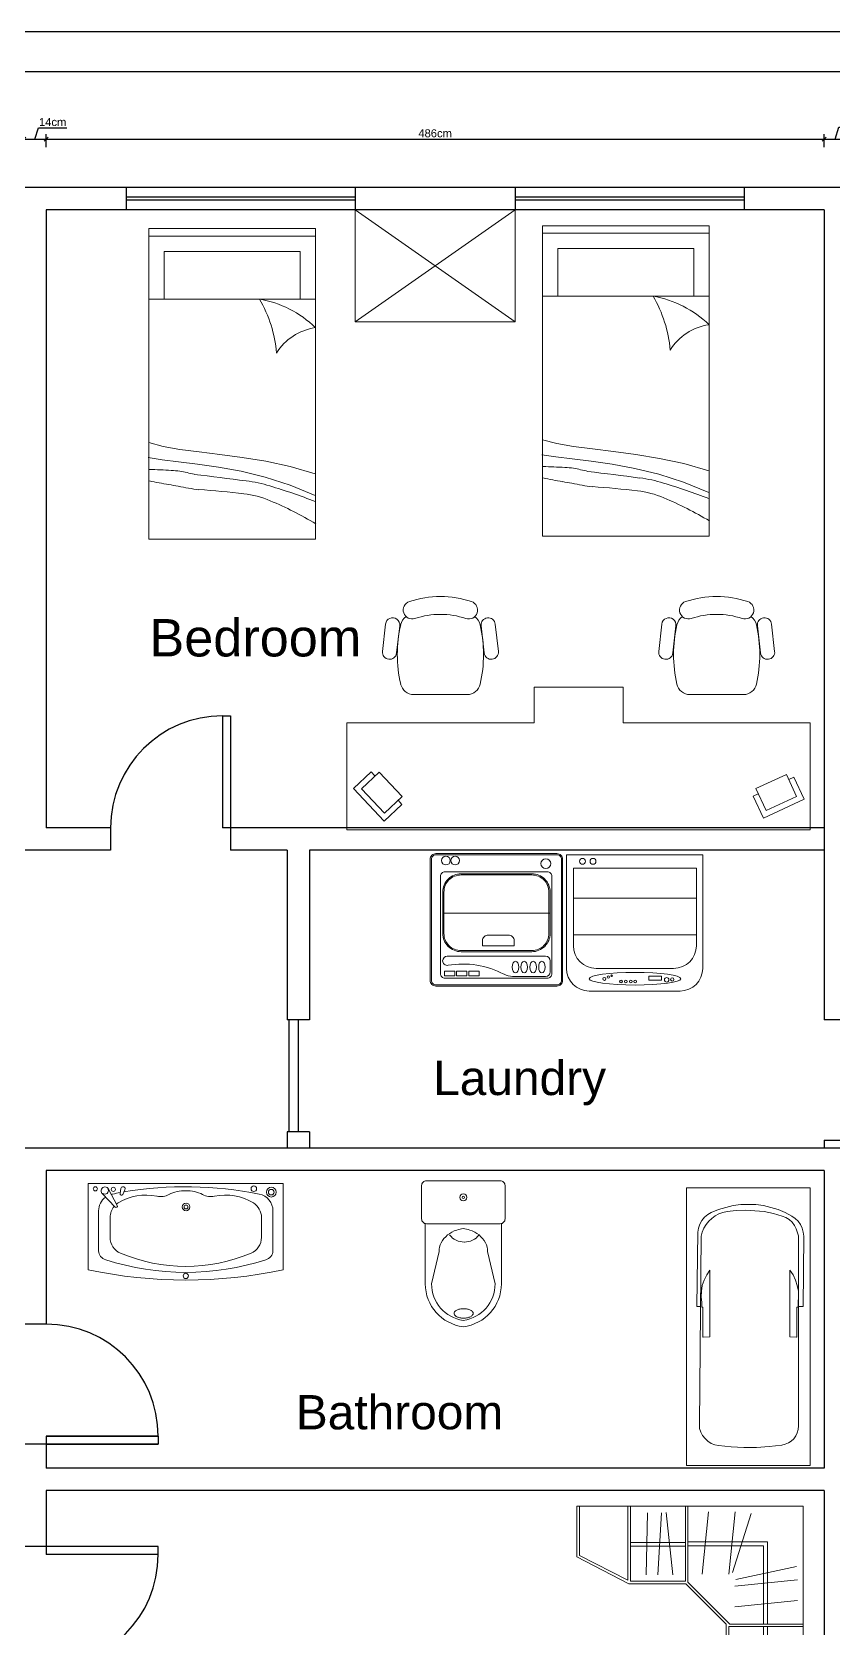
# Model space of a CAD drawing. Header units: millimetres. Extents: x -178823 to 175654, y -172236 to 8261111.
# Drawn here: x 8473 to 13478, y 8510 to 18481 of the extents above; entities that cross this region are included whole.
import ezdxf

# ---------------------------------------------------------------- set-up
doc = ezdxf.new("R2010")
doc.units = ezdxf.units.MM
for name, color, linetype in [('Cotas', 162, 'Continuous'), ('HouseName', 9, 'Continuous'), ('Muro', 7, 'Continuous'), ('Planta', 7, 'Continuous')]:
    doc.layers.add(name, color=color, linetype=linetype)
doc.layers.add('Moveis', color=255, linetype='Continuous', lineweight=13)
doc.styles.get("Standard").update_dxf_attribs({"font": 'arial.ttf'})
doc.dimstyles.new('ISO-25', dxfattribs={"dimtxt": 50, "dimasz": 25, "dimexe": 30, "dimexo": 0.625, "dimgap": 10, "dimtad": 1, "dimlfac": 0.1, "dimtxsty": 'Standard', "dimblk": 'OBLIQUE', "dimcen": 25, "dimadec": 0, "dimazin": 0, "dimtfac": 1, "dimtmove": 1, "dimatfit": 3, "dimldrblk": 'NONE', "dimfxl": 50, "dimfxlon": 1, "dimarcsym": 0})

# ---------------------------------------------------------------- blocks, each defined once
blk = doc.blocks.new('A$C20C229D7')
for p, q in [((0, 600), (0, 100)), ((600, 600), (0, 600)), ((600, 100), (600, 600)), ((571.9, 542), (30.2, 542)), ((30.2, 542), (30.2, 200)), ((571.9, 200), (571.9, 542)), ((30.2, 409.8), (571.9, 409.8)), ((30.2, 248), (571.9, 248)), ((130.2, 100), (471.9, 100)), ((100, 0), (500, 0)), ((362.9, 65.3), (418.9, 65.3)), ((362.9, 47.9), (362.9, 65.3)), ((418.9, 47.9), (362.9, 47.9)), ((418.9, 65.3), (418.9, 47.9))]:
    blk.add_line(p, q)
for centre, radius in [((70.3, 571.6), 13), ((116.5, 571.6), 13), ((198.8, 67.9), 3.33), ((166.7, 53.9), 6.67), ((184.1, 61.9), 4.67), ((240.1, 41.9), 6), ((261.5, 41.9), 6), ((282.8, 41.9), 6), ((302.8, 41.9), 6), ((440.9, 49.9), 10), ((465.6, 51.3), 7.33)]:
    blk.add_circle(centre, radius)
for centre, start, end in [((130.2, 200), 180, 270), ((471.9, 200), 270, 0), ((100, 100), 180, 270), ((500, 100), 270, 0)]:
    blk.add_arc(centre, 100, start, end)
blk.add_ellipse((301.8, 54.4), major_axis=(202, 0), ratio=0.137115)
blk = doc.blocks.new('A$C2FDD3429')
for p, q in [((55, 319), (525, 319)), ((74.5, 130.3), (505.5, 130.3)), ((525.5, 110.3), (525.5, 62)), ((505.5, 42), (360.8, 42))]:
    blk.add_line(p, q)
for points in [[(25, 580), (555, 580, -0.414214), (580, 555), (580, 25, -0.414214), (555, 0), (25, 0, -0.414214), (0, 25), (0, 555, -0.414214)], [(25, 575), (555, 575, -0.414214), (575, 555), (575, 25, -0.414214), (555, 5), (25, 5, -0.414214), (5, 25), (5, 555, -0.414214)], [(65, 500.4), (512.6, 500.4, -0.414214), (532.6, 480.4), (532.6, 54.8, -0.414214), (512.6, 34.8), (65, 34.8, -0.414214), (45, 54.8), (45, 480.4, -0.414214)], [(135, 491.6), (445, 491.6, -0.414214), (525, 411.6), (525, 230.5, -0.414214), (445, 150.5), (135, 150.5, -0.414214), (55, 230.5), (55, 411.6, -0.414214)], [(135, 486.6), (445, 486.6, -0.414214), (520, 411.6), (520, 230.5, -0.414214), (445, 155.5), (135, 155.5, -0.414214), (60, 230.5), (60, 411.6, -0.414214)], [(254, 223.5), (342.7, 223.5, -0.414214), (367.7, 198.5), (367.7, 175.7), (229, 175.7), (229, 198.5, -0.414214)]]:
    blk.add_lwpolyline(points, format="xyb", close=True)
for points in [[(62.7, 64.8), (107.9, 64.8), (107.9, 45), (62.7, 45)], [(115, 64.8), (160.2, 64.8), (160.2, 45), (115, 45)], [(168.6, 64.8), (213.8, 64.8), (213.8, 45), (168.6, 45)]]:
    blk.add_lwpolyline(points, close=True)
for centre, radius in [((68.9, 549.4), 19.1), ((109.5, 549.4), 19.1), ((506.3, 536.3), 21.5)]:
    blk.add_circle(centre, radius)
for centre, radius, start, end in [((74.5, 110.3), 20, 90, 180), ((74.5, 110.7), 20, 180, 279.79342), ((143, -285.9), 382.4, 61.89073, 99.79342), ((505.5, 110.3), 20, 0, 90), ((360.8, 122), 80, 241.89073, 270), ((505.5, 62), 20, 270, 0)]:
    blk.add_arc(centre, radius, start, end)
for centre in [(373.4, 83.1), (373.4, 83.1), (411.5, 83.1), (411.5, 83.1), (451.1, 83.1), (451.1, 83.1), (489.2, 83.1), (489.2, 83.1)]:
    blk.add_ellipse(centre, major_axis=(0, -25.4), ratio=0.556202)
blk = doc.blocks.new('A$C58CD7F15')
for p, q in [((0, 0), (0, 0.75)), ((1.7, 0), (1.7, 0.75)), ((0.09, 0.333), (0.09, 0.585)), ((1.61, 0.585), (1.61, 0.333)), ((0.19, 0.295), (0.19, 0.468)), ((1.51, 0.468), (1.51, 0.295)), ((0.09, 0.238), (0.09, 0.333)), ((1.61, 0.333), (1.61, 0.238)), ((1.448, 0.191), (1.523, 0.048)), ((1.58, 0.085), (1.467, 0.204)), ((1.4, 0.094), (1.381, 0.053)), ((1.415, 0.041), (1.423, 0.087)), ((1.7, 0), (0, 0))]:
    blk.add_line(p, q)
for centre, radius in [((0.85, 0.804), 0.0231), ((0.848, 0.203), 0.0328), ((0.848, 0.203), 0.0168), ((0.105, 0.074), 0.0425), ((0.105, 0.074), 0.0245), ((0.257, 0.044), 0.0243), ((1.481, 0.05), 0.0182), ((1.638, 0.045), 0.0182)]:
    blk.add_circle(centre, radius)
for centre, radius, start, end in [((0.85, -3.219), 4.059, 77.9118, 102.0882), ((0.85, -1.494), 2.267, 72.089, 107.911), ((0.85, -0.729), 1.451, 66.9149, 113.0851), ((0.17, 0.585), 0.08, 102.424, 180), ((0.34, 0.468), 0.15, 113.0851, 180), ((1.36, 0.468), 0.15, 0, 66.9149), ((1.53, 0.585), 0.08, 0, 77.576), ((0.34, 0.295), 0.15, 180, 238.0738), ((1.36, 0.295), 0.15, 319.2864, 0), ((0.24, 0.238), 0.15, 180, 258.6169), ((0.501, 0.554), 0.455, 238.0738, 282.429), ((1.199, 0.554), 0.455, 257.571, 301.9262), ((1.36, 0.295), 0.15, 301.9262, 308.8465), ((1.458, 0.196), 0.012, 43.4858, 207.7897), ((1.458, 0.196), 0.012, 43.4858, 207.7897), ((1.46, 0.238), 0.15, 306.6595, 0), ((0.85, 3.268), 3.241, 258.6169, 279.5854), ((0.632, -0.037), 0.15, 61.3911, 102.429), ((0.829, 0.326), 0.263, 241.3911, 274.5159), ((0.871, 0.326), 0.263, 265.4841, 298.6089), ((1.068, -0.037), 0.15, 77.571, 118.6089), ((1.397, 0.045), 0.0183, 153.7022, 346.7439), ((1.411, 0.089), 0.012, 350.4963, 154.8002), ((0.85, 3.268), 3.241, 280.1512, 281.3831), ((1.46, 0.238), 0.15, 281.3831, 285.1221), ((1.554, 0.063), 0.0344, 206.6917, 39.7334), ((1.554, 0.062), 0.0294, 52.6927, 202.3523)]:
    blk.add_arc(centre, radius, start, end)
blk = doc.blocks.new('A$C036C0694')
for p, q in [((1.812, 0.806, -0.343), (0, 0.806, -0.343)), ((0, 0.806, -0.343), (0, 0, -0.343)), ((0.24, 0.743, -0.343), (0.219, 0.728, -0.343)), ((0.265, 0.754, -0.343), (0.24, 0.743, -0.343)), ((0.291, 0.761, -0.343), (0.265, 0.754, -0.343)), ((0.317, 0.764, -0.343), (0.291, 0.761, -0.343)), ((0.294, 0.723, -0.343), (0.314, 0.73, -0.343)), ((0.314, 0.73, -0.343), (1.554, 0.73, -0.343)), ((0.774, 0.76, -0.343), (0.317, 0.764, -0.343)), ((0.676, 0.729, -0.343), (0.638, 0.722, -0.343)), ((0.713, 0.73, -0.343), (0.676, 0.729, -0.343)), ((0.713, 0.73, -0.343), (0.75, 0.727, -0.343)), ((0.776, 0.727, -0.343), (0.774, 0.76, -0.343)), ((1.577, 0.728, -0.343), (1.554, 0.73, -0.343)), ((1.812, 0, -0.343), (1.812, 0.806, -0.343)), ((0.143, 0.597, -0.343), (0.162, 0.643, -0.343)), ((0.185, 0.687, -0.343), (0.162, 0.643, -0.343)), ((0.2, 0.708, -0.343), (0.185, 0.687, -0.343)), ((0.194, 0.647, -0.343), (0.185, 0.624, -0.343)), ((0.208, 0.669, -0.343), (0.194, 0.647, -0.343)), ((0.219, 0.728, -0.343), (0.2, 0.708, -0.343)), ((0.225, 0.689, -0.343), (0.208, 0.669, -0.343)), ((0.246, 0.704, -0.343), (0.225, 0.689, -0.343)), ((0.269, 0.715, -0.343), (0.246, 0.704, -0.343)), ((0.269, 0.715, -0.343), (0.294, 0.723, -0.343)), ((0.569, 0.695, -0.343), (0.538, 0.674, -0.343)), ((0.972, 0.674, -0.343), (0.538, 0.674, -0.343)), ((0.604, 0.711, -0.343), (0.569, 0.695, -0.343)), ((0.638, 0.722, -0.343), (0.604, 0.711, -0.343)), ((0.75, 0.727, -0.343), (0.78, 0.727, -0.343)), ((0.78, 0.727, -0.343), (0.78, 0.72, -0.343)), ((0.78, 0.72, -0.343), (0.975, 0.72, -0.343)), ((0.975, 0.716, -0.343), (0.972, 0.674, -0.343)), ((0.975, 0.72, -0.343), (0.975, 0.716, -0.343)), ((1.599, 0.722, -0.343), (1.577, 0.728, -0.343)), ((1.619, 0.712, -0.343), (1.599, 0.722, -0.343)), ((1.638, 0.699, -0.343), (1.619, 0.712, -0.343)), ((1.653, 0.683, -0.343), (1.638, 0.699, -0.343)), ((1.665, 0.664, -0.343), (1.653, 0.683, -0.343)), ((1.674, 0.643, -0.343), (1.665, 0.664, -0.343)), ((1.679, 0.621, -0.343), (1.674, 0.643, -0.343)), ((0.117, 0.501, -0.343), (0.128, 0.55, -0.343)), ((0.128, 0.55, -0.343), (0.143, 0.597, -0.343)), ((0.168, 0.566, -0.343), (0.156, 0.506, -0.343)), ((0.168, 0.566, -0.343), (0.185, 0.624, -0.343)), ((1.689, 0.538, -0.343), (1.679, 0.621, -0.343)), ((1.694, 0.455, -0.343), (1.689, 0.538, -0.343)), ((0.109, 0.403, -0.343), (0.11, 0.452, -0.343)), ((0.11, 0.452, -0.343), (0.117, 0.501, -0.343)), ((0.146, 0.385, -0.343), (0.15, 0.446, -0.343)), ((0.156, 0.506, -0.343), (0.15, 0.446, -0.343)), ((1.694, 0.455, -0.343), (1.695, 0.373, -0.343)), ((0.109, 0.403, -0.343), (0.11, 0.353, -0.343)), ((0.11, 0.353, -0.343), (0.117, 0.304, -0.343)), ((0.148, 0.324, -0.343), (0.146, 0.385, -0.343)), ((0.148, 0.324, -0.343), (0.155, 0.265, -0.343)), ((1.695, 0.373, -0.343), (1.691, 0.29, -0.343)), ((0.117, 0.304, -0.343), (0.128, 0.255, -0.343)), ((0.128, 0.255, -0.343), (0.143, 0.207, -0.343)), ((0.161, 0.237, -0.343), (0.155, 0.265, -0.343)), ((0.17, 0.21, -0.343), (0.161, 0.237, -0.343)), ((0.183, 0.186, -0.343), (0.17, 0.21, -0.343)), ((1.691, 0.29, -0.343), (1.682, 0.208, -0.343)), ((0.143, 0.207, -0.343), (0.161, 0.161, -0.343)), ((0.175, 0.138, -0.343), (0.161, 0.161, -0.343)), ((0.193, 0.117, -0.343), (0.175, 0.138, -0.343)), ((0.2, 0.164, -0.343), (0.183, 0.186, -0.343)), ((0.214, 0.099, -0.343), (0.193, 0.117, -0.343)), ((0.219, 0.144, -0.343), (0.2, 0.164, -0.343)), ((0.24, 0.127, -0.343), (0.219, 0.144, -0.343)), ((0.265, 0.113, -0.343), (0.24, 0.127, -0.343)), ((0.29, 0.102, -0.343), (0.265, 0.113, -0.343)), ((0.972, 0.152, -0.343), (0.538, 0.152, -0.343)), ((0.569, 0.131, -0.343), (0.538, 0.152, -0.343)), ((0.604, 0.115, -0.343), (0.569, 0.131, -0.343)), ((0.638, 0.102, -0.343), (0.604, 0.115, -0.343)), ((0.78, 0.106, -0.343), (0.975, 0.106, -0.343)), ((0.78, 0.099, -0.343), (0.78, 0.106, -0.343)), ((0.975, 0.108, -0.343), (0.972, 0.152, -0.343)), ((0.975, 0.106, -0.343), (0.975, 0.108, -0.343)), ((1.636, 0.12, -0.343), (1.617, 0.104, -0.343)), ((1.654, 0.138, -0.343), (1.636, 0.12, -0.343)), ((1.668, 0.16, -0.343), (1.654, 0.138, -0.343)), ((1.678, 0.183, -0.343), (1.668, 0.16, -0.343)), ((1.682, 0.208, -0.343), (1.678, 0.183, -0.343)), ((1.812, 0, -0.343), (0, 0, -0.343)), ((0.238, 0.086, -0.343), (0.214, 0.099, -0.343)), ((0.263, 0.077, -0.343), (0.238, 0.086, -0.343)), ((0.263, 0.077, -0.343), (0.291, 0.072, -0.343)), ((0.317, 0.095, -0.343), (0.29, 0.102, -0.343)), ((0.291, 0.072, -0.343), (0.774, 0.066, -0.343)), ((1.544, 0.083, -0.343), (0.317, 0.095, -0.343)), ((0.676, 0.097, -0.343), (0.638, 0.102, -0.343)), ((0.713, 0.095, -0.343), (0.676, 0.097, -0.343)), ((0.713, 0.095, -0.343), (0.75, 0.099, -0.343)), ((0.75, 0.099, -0.343), (0.78, 0.099, -0.343)), ((0.774, 0.066, -0.343), (0.774, 0.092, -0.343)), ((1.57, 0.085, -0.343), (1.544, 0.083, -0.343)), ((1.594, 0.092, -0.343), (1.57, 0.085, -0.343)), ((1.617, 0.104, -0.343), (1.594, 0.092, -0.343))]:
    blk.add_line(p, q)
blk = doc.blocks.new('A$C379C348A')
for p, q in [((1186, 1364), (1396, 1771)), ((1213, 1371), (1408, 1751)), ((1396, 1771), (1793, 1771)), ((1408, 1751), (1793, 1751)), ((1793, 1771), (1793, 0)), ((1186, 917), (1186, 1364)), ((1206, 1351), (1793, 1351)), ((1206, 921), (1206, 1351)), ((1213, 1371), (1793, 1371)), ((1479, 922), (1479, 1352)), ((1510, 922), (1510, 1352)), ((1256, 1229), (1741, 1219)), ((1741, 1108), (1256, 1136)), ((1256, 1020), (1745, 1071)), ((870, 601), (1186, 917)), ((870, 573), (1198, 901)), ((1198, 901), (1793, 901)), ((1206, 921), (1793, 921)), ((1484, 901), (1484, 309)), ((1515, 901), (1515, 278)), ((1260, 789), (1750, 739)), ((0, 395), (400, 601)), ((0, 372), (400, 578)), ((850, 601), (400, 601)), ((400, 578), (400, 0)), ((420, 581), (420, 0)), ((850, 581), (420, 581)), ((519, 533), (570, 43)), ((607, 47), (634, 533)), ((727, 533), (718, 47)), ((850, 601), (870, 601)), ((850, 581), (850, 0)), ((870, 573), (870, 0)), ((1004, 533), (1055, 43)), ((1166, 533), (1217, 43)), ((1321, 52), (1218, 527)), ((1261, 581), (1750, 531)), ((1737, 406), (1273, 551)), ((0, 395), (0, 0)), ((20, 383), (20, 0)), ((420, 309), (850, 309)), ((420, 278), (850, 278)), ((870, 309), (1484, 309)), ((870, 278), (1515, 278)), ((0, 0), (1793, 0))]:
    blk.add_line(p, q)
blk = doc.blocks.new('A$C051A4A38')
for p, q in [((17.8, 493.5), (17.8, 205.3)), ((382.2, 493.5), (382.2, 205.3)), ((83.8, 360.6), (47.8, 205.3)), ((316.2, 360.6), (352.2, 205.3))]:
    blk.add_line(p, q)
blk.add_lwpolyline([(377, 699.7), (23, 699.7, 0.414214), (0, 676.7), (0, 516.5, 0.414214), (23, 493.5), (377, 493.5, 0.414214), (400, 516.5), (400, 676.7, 0.414214)], format="xyb", close=True)
for points in [[(200, 470.6, 0.046371), (168.6, 463.3, 0.088923), (124.7, 439.5, 0.104957), (93.9, 401.9, 0.120011), (83.8, 360.6, 0.120011)], [(200, 470.6, -0.046371), (231.4, 463.3, -0.088923), (275.3, 439.5, -0.104957), (306.1, 401.9, -0.120011), (316.2, 360.6, -0.120011)], [(201.4, 41.2, -0.049911), (182.8, 43.1, -0.063732), (168.9, 47.8, -0.103622), (158.2, 56.1, -0.177768), (155.4, 63.7, -0.177768), (158.2, 71.3, -0.103622), (168.9, 79.6, -0.063732), (182.8, 84.3, -0.049911), (201.4, 86.2, -0.049911)], [(201.4, 41.2, 0.049911), (220, 43.1, 0.063732), (233.9, 47.8, 0.103622), (244.6, 56.1, 0.177768), (247.4, 63.7, 0.177768), (244.6, 71.3, 0.103622), (233.9, 79.6, 0.063732), (220, 84.3, 0.049911), (201.4, 86.2, 0.049911)]]:
    blk.add_lwpolyline(points, format="xyb")
for radius in [17.2, 5.75]:
    blk.add_circle((200, 620), radius)
for centre, radius, start, end in [((203.5, 493.5), 87.7, 218.01019, 270.90409), ((206.2, 493.5), 87.7, 269.09591, 321.98981), ((224.6, 205.3), 206.8, 180, 263.16375), ((224.6, 205.3), 176.8, 180, 261.99664), ((175.4, 205.3), 176.8, 278.00336, 0), ((175.4, 205.3), 206.8, 276.83625, 0)]:
    blk.add_arc(centre, radius, start, end)
blk = doc.blocks.new('A$C1BD73DC3')
for p, q in [((0.004, 2.05), (0.004, 0)), ((1.104, 2.05), (0.004, 2.05)), ((1.104, 0), (1.104, 2.05)), ((1.104, 2), (0.004, 2)), ((1.004, 1.9), (0.104, 1.9)), ((0.104, 1.9), (0.104, 1.585)), ((1.004, 1.585), (1.004, 1.9)), ((1.103, 1.585), (0.003, 1.585)), ((0.003, 0.637), (0.098, 0.612)), ((0, 0.538), (0.091, 0.523)), ((0.098, 0.612), (0.209, 0.592)), ((0.209, 0.592), (0.335, 0.576)), ((0.335, 0.576), (0.473, 0.559)), ((0.473, 0.559), (0.62, 0.54)), ((0.62, 0.54), (0.776, 0.514)), ((0.091, 0.523), (0.2, 0.51)), ((0.2, 0.51), (0.326, 0.495)), ((0.326, 0.495), (0.464, 0.475)), ((0.464, 0.475), (0.614, 0.448)), ((0.614, 0.448), (0.772, 0.409)), ((0.776, 0.514), (0.938, 0.479)), ((0.938, 0.479), (1.103, 0.432)), ((0.772, 0.409), (0.936, 0.357)), ((0.936, 0.357), (1.103, 0.289)), ((0.004, 0), (1.104, 0))]:
    blk.add_line(p, q)
for centre, radius, start, end in [((0.612, 0.89), 0.706, 45.932, 80.0688), ((-0.014, 1.152), 0.865, 5.1338, 30.0588), ((1.16, 1.029), 0.372, 98.8462, 147.4962), ((-0.237, -7.181), 7.645, 87.0877, 88.1729), ((0.091, -0.737), 1.192, 84.3388, 87.0877), ((-0.235, -1.731), 2.225, 76.0043, 78.5091), ((-3.053, -27.296), 27.926, 82.3893, 83.0962), ((1.207, 6.356), 6.091, 258.6365, 259.8703), ((0.385, 1.757), 1.419, 259.8703, 262.4267), ((0.477, 1.555), 1.237, 256.9635, 263.3706), ((-0.051, -5.418), 5.758, 83.1893, 86.1584), ((0.51, -0.63), 1.024, 73.3713, 82.3893), ((-0.34, -3.474), 3.992, 68.8081, 73.3713), ((0.554, -0.348), 0.652, 67.3406, 83.1893), ((-0.082, -1.872), 2.303, 58.9298, 67.3406)]:
    blk.add_arc(centre, radius, start, end)
blk = doc.blocks.new('A$C4FBE58CC')
for p, q in [((-1050, 800), (150, 800)), ((-1050, 800), (-1050, 150)), ((-900, 650), (0, 650)), ((-900, 650), (-900, 0)), ((0, 650), (0, 0)), ((150, 800), (150, 150)), ((-1050, 150), (-900, 150)), ((-900, 0), (0, 0)), ((0, 150), (150, 150))]:
    blk.add_line(p, q)
blk = doc.blocks.new('_Oblique')
at = {"color": 0, "linetype": 'ByBlock', "lineweight": -2}
blk.add_line((-0.5, -0.5), (0.5, 0.5), dxfattribs=at)
blk = doc.blocks.new('*D40')
at = {"layer": 'Cotas', "color": 0, "lineweight": -2, "transparency": 16777216}
for p, q in [((8492.1, 17811.6), (8513.2, 17882.1)), ((8513.2, 17882.1), (8691.9, 17882.1)), ((8422.1, 17761.6), (8422.1, 17841.6)), ((8422.1, 17811.6), (8562.1, 17811.6)), ((8562.1, 17761.6), (8562.1, 17841.6))]:
    blk.add_line(p, q, dxfattribs=at)
at = {"layer": 'Cotas', "color": 0, "lineweight": -2, "transparency": 16777216, "xscale": 25, "yscale": 25, "zscale": 25, "rotation": 180}
blk.add_blockref('_Oblique', (8422.1, 17811.6), dxfattribs=at)
at = {"layer": 'Cotas', "color": 0, "lineweight": -2, "transparency": 16777216, "xscale": 25, "yscale": 25, "zscale": 25}
blk.add_blockref('_Oblique', (8562.1, 17811.6), dxfattribs=at)
at = {"layer": 'Cotas', "color": 0, "transparency": 16777216, "insert": (8602.6, 17917.7), "char_height": 50, "attachment_point": 5}
blk.add_mtext('14cm', dxfattribs=at)
blk = doc.blocks.new('_None')
blk = doc.blocks.new('*D41')
at = {"layer": 'Cotas', "color": 0, "lineweight": -2, "transparency": 16777216}
for p, q in [((8562.1, 17761.6), (8562.1, 17841.6)), ((8562.1, 17811.6), (13422.1, 17811.6)), ((13422.1, 17761.6), (13422.1, 17841.6))]:
    blk.add_line(p, q, dxfattribs=at)
at = {"layer": 'Cotas', "color": 0, "lineweight": -2, "transparency": 16777216, "xscale": 25, "yscale": 25, "zscale": 25, "rotation": 180}
blk.add_blockref('_Oblique', (8562.1, 17811.6), dxfattribs=at)
at = {"layer": 'Cotas', "color": 0, "lineweight": -2, "transparency": 16777216, "xscale": 25, "yscale": 25, "zscale": 25}
blk.add_blockref('_Oblique', (13422.1, 17811.6), dxfattribs=at)
at = {"layer": 'Cotas', "color": 0, "transparency": 16777216, "insert": (10992.1, 17847.2), "char_height": 50, "attachment_point": 5}
blk.add_mtext('486cm', dxfattribs=at)
blk = doc.blocks.new('*D42')
at = {"layer": 'Cotas', "color": 0, "lineweight": -2, "transparency": 16777216}
for p, q in [((13491.9, 17811.6), (13514.4, 17886.7)), ((13514.4, 17886.7), (13790.2, 17886.7)), ((13422.1, 17761.6), (13422.1, 17841.6)), ((13422.1, 17811.6), (13561.7, 17811.6)), ((13561.7, 17761.6), (13561.7, 17841.6))]:
    blk.add_line(p, q, dxfattribs=at)
at = {"layer": 'Cotas', "color": 0, "lineweight": -2, "transparency": 16777216, "xscale": 25, "yscale": 25, "zscale": 25, "rotation": 180}
blk.add_blockref('_Oblique', (13422.1, 17811.6), dxfattribs=at)
at = {"layer": 'Cotas', "color": 0, "lineweight": -2, "transparency": 16777216, "xscale": 25, "yscale": 25, "zscale": 25}
blk.add_blockref('_Oblique', (13561.7, 17811.6), dxfattribs=at)
at = {"layer": 'Cotas', "color": 0, "transparency": 16777216, "insert": (13652.3, 17926.7), "char_height": 50, "attachment_point": 5}
blk.add_mtext('13,96cm', dxfattribs=at)
blk = doc.blocks.new('*D66')
at = {"layer": 'Cotas', "color": 0, "lineweight": -2, "transparency": 16777216}
for p, q in [((20085.8, 8510.6), (20165.8, 8510.6)), ((20135.8, 8510.6), (20135.8, 4649.1)), ((20085.8, 4649.1), (20165.8, 4649.1))]:
    blk.add_line(p, q, dxfattribs=at)
at = {"layer": 'Cotas', "color": 0, "lineweight": -2, "transparency": 16777216, "xscale": 25, "yscale": 25, "zscale": 25}
for p, rotation in [((20135.8, 8510.6), 90), ((20135.8, 4649.1), 270)]:
    blk.add_blockref('_Oblique', p, dxfattribs=dict(at, rotation=rotation))
at = {"layer": 'Cotas', "color": 0, "transparency": 16777216, "insert": (20095.7, 6579.9), "char_height": 50, "attachment_point": 5, "rotation": 90}
blk.add_mtext('386,14cm', dxfattribs=at)

msp = doc.modelspace()

# ---------------------------------------------------------------- linework, layer by layer
at = {"layer": 'Moveis'}
for p, q in [((10492.086, 17369.136), (10492.086, 16669.136)), ((10492.086, 17369.136), (11492.086, 16669.136)), ((11492.086, 17369.136), (10492.086, 16669.136)), ((11492.086, 17369.136), (11492.086, 16669.136)), ((11492.086, 16669.136), (10492.086, 16669.136)), ((10663.002, 14611.394, -36.888), (10682.395, 14781.729, -36.888)), ((10751.507, 14601.318, -36.888), (10770.9, 14771.652, -36.888)), ((11298.82, 14601.318, -36.888), (11279.427, 14771.652, -36.888)), ((11387.325, 14611.394, -36.888), (11367.933, 14781.729, -36.888)), ((12388.869, 14611.394, -36.888), (12408.261, 14781.729, -36.888)), ((12477.374, 14601.318, -36.888), (12496.766, 14771.652, -36.888)), ((13024.687, 14601.318, -36.888), (13005.294, 14771.652, -36.888)), ((13113.192, 14611.394, -36.888), (13093.799, 14781.729, -36.888)), ((11609.731, 14164.935, -36.888), (11609.731, 14387.627, -36.888)), ((11609.731, 14387.627, -36.888), (12166.463, 14387.627, -36.888)), ((12166.463, 14164.935, -36.888), (12166.463, 14387.627, -36.888)), ((10858.144, 14341.49, -36.888), (11192.183, 14341.49, -36.888)), ((12584.011, 14341.49, -36.888), (12918.05, 14341.49, -36.888)), ((10440.596, 13496.857, -36.888), (10440.596, 14164.935, -36.888)), ((11609.731, 14164.935, -36.888), (10440.596, 14164.935, -36.888)), ((13335.598, 14164.935, -36.888), (12166.463, 14164.935, -36.888)), ((12166.463, 14164.935, -36.888), (12166.463, 14164.935, -36.888)), ((13335.598, 13496.857, -36.888), (13335.598, 14164.935, -36.888)), ((13335.598, 13496.857, -36.888), (10440.596, 13496.857, -36.888))]:
    msp.add_line(p, q, dxfattribs=at)
for centre, radius, start, end in [((10848.616, 14869.487, -36.888), 55.673, 108.4885748, 288.4885748), ((11025.164, 14341.49, -36.888), 612.404, 71.5114252, 108.4885748), ((11201.712, 14869.487, -36.888), 55.673, 251.5114252, 71.5114252), ((12574.482, 14869.487, -36.888), 55.673, 108.4885748, 288.4885748), ((12751.03, 14341.49, -36.888), 612.404, 71.5114252, 108.4885748), ((12927.578, 14869.487, -36.888), 55.673, 251.5114252, 71.5114252), ((10726.647, 14776.69, -36.888), 44.538, 353.5048199, 173.5048199), ((11590.94, 14592.019, -36.888), 835.097, 167.1254874, 192.8745126), ((10858.144, 14759.039, -36.888), 83.51, 124.1221991, 167.5099231), ((11025.164, 14341.49, -36.888), 501.058, 71.5114252, 108.4885748), ((11192.183, 14759.039, -36.888), 83.51, 12.4900769, 55.8778009), ((10459.387, 14592.019, -36.888), 835.097, 347.1254874, 12.8745126), ((11323.68, 14776.69, -36.888), 44.538, 6.4951801, 186.4951801), ((12452.514, 14776.69, -36.888), 44.538, 353.5048199, 173.5048199), ((13316.807, 14592.019, -36.888), 835.097, 167.1254874, 192.8745126), ((12584.011, 14759.039, -36.888), 83.51, 124.1221991, 167.5099231), ((12751.03, 14341.49, -36.888), 501.058, 71.5114252, 108.4885748), ((12918.05, 14759.039, -36.888), 83.51, 12.4900769, 55.8778009), ((12185.254, 14592.019, -36.888), 835.097, 347.1254874, 12.8745126), ((13049.547, 14776.69, -36.888), 44.538, 6.4951801, 186.4951801), ((10707.255, 14606.356, -36.888), 44.538, 173.5048199, 353.5048199), ((11343.073, 14606.356, -36.888), 44.538, 186.4951801, 6.4951801), ((12433.121, 14606.356, -36.888), 44.538, 173.5048199, 353.5048199), ((13068.939, 14606.356, -36.888), 44.538, 186.4951801, 6.4951801), ((10858.144, 14425, -36.888), 83.51, 192.4900769, 270), ((11192.183, 14425, -36.888), 83.51, 270, 347.5099231), ((12584.011, 14425, -36.888), 83.51, 192.4900769, 270), ((12918.05, 14425, -36.888), 83.51, 270, 347.5099231)]:
    msp.add_arc(centre, radius, start, end, dxfattribs=at)
at = {"layer": 'Muro'}
for p, q in [((21119.071, 18480.689), (-5044.089, 18480.689)), ((21119.071, 18230.689), (-5044.089, 18230.689))]:
    msp.add_line(p, q, dxfattribs=at)
at = {"layer": 'Planta'}
for p, q in [((13561.733, 17509.136), (2422.086, 17509.136)), ((9062.086, 17509.136), (9062.086, 17369.136)), ((10492.086, 17449.136), (9062.086, 17449.136)), ((10492.086, 17509.136), (10492.086, 17369.136)), ((11492.086, 17509.136), (11492.086, 17369.136)), ((12922.086, 17449.136), (11492.086, 17449.136)), ((12922.086, 17509.136), (12922.086, 17369.136)), ((13422.086, 17369.136), (8562.086, 17369.136)), ((8562.086, 17369.136), (8562.086, 15789.929)), ((8562.086, 17369.136), (8562.086, 15649.929)), ((10492.086, 17429.136), (9062.086, 17429.136)), ((12922.086, 17429.136), (11492.086, 17429.136)), ((13422.086, 17369.136), (13422.086, 13509.136)), ((8562.086, 15789.929), (8561.809, 15789.929)), ((8562.086, 15729.929), (8561.814, 15729.929)), ((8562.086, 15709.929), (8561.814, 15709.929)), ((8562.086, 15649.929), (8561.817, 15649.929)), ((8562.086, 15649.929), (8561.817, 15649.929)), ((8562.086, 15649.929), (8561.827, 15649.929)), ((8562.086, 15649.929), (8562.086, 13649.929)), ((8562.086, 15649.929), (8562.086, 13509.136)), ((13422.086, 15650.575), (13422.086, 12309.136)), ((9664.586, 14209.136), (9664.586, 13509.136)), ((9664.586, 14209.136), (9714.586, 14209.136)), ((9714.586, 14209.136), (9714.586, 13369.136)), ((8964.586, 13509.136), (8562.086, 13509.136)), ((8964.586, 13509.136), (8964.586, 13369.136)), ((13422.086, 13509.136), (9664.586, 13509.136)), ((8562.086, 13369.136), (7772.086, 13369.136)), ((8964.586, 13369.136), (8562.086, 13369.136)), ((10067.086, 13369.136), (9714.586, 13369.136)), ((10067.086, 13369.136), (9714.586, 13369.136)), ((10067.086, 13369.136), (9714.586, 13369.136)), ((10067.086, 13369.136), (10067.086, 12309.136)), ((13422.086, 13369.136), (10207.086, 13369.136)), ((13422.086, 13369.136), (10207.086, 13369.136)), ((13422.086, 13369.136), (10207.086, 13369.136)), ((10207.086, 13369.136), (10207.086, 12309.136)), ((13422.086, 13369.136), (13422.086, 12309.136)), ((10207.086, 12309.136), (10067.086, 12309.136)), ((10077.086, 12309.136), (10077.086, 11609.136)), ((10137.086, 12309.136), (10137.086, 11609.136)), ((13561.998, 12309.136), (13422.086, 12309.136)), ((13561.998, 12309.136), (13422.086, 12309.136)), ((10207.086, 11609.136), (10067.086, 11609.136)), ((10067.086, 11609.136), (10067.086, 11509.136)), ((10207.086, 11609.136), (10207.086, 11509.136)), ((10067.086, 11509.136), (8422.086, 11509.136)), ((10067.086, 11509.136), (8562.086, 11509.136)), ((10067.086, 11509.136), (8562.086, 11509.136)), ((10067.086, 11559.136), (10067.086, 11509.136)), ((13561.998, 11509.136), (10067.086, 11509.136)), ((13422.086, 11509.136), (10207.086, 11509.136)), ((13422.086, 11509.136), (10207.086, 11509.136)), ((13422.086, 11559.136), (13422.086, 11509.136)), ((13422.086, 11559.136), (13422.086, 11509.136)), ((13422.086, 11559.136), (14261.998, 11559.136)), ((13422.086, 11369.136), (8562.086, 11369.136)), ((8562.086, 11369.136), (8562.086, 11099.136)), ((8562.086, 11369.136), (8562.086, 11099.136)), ((13422.086, 11369.136), (13422.086, 9509.136)), ((13422.086, 11369.136), (13422.086, 9509.136)), ((8562.086, 11099.136), (8562.086, 10409.136)), ((8562.086, 10409.136), (8422.086, 10409.136)), ((9262.086, 9709.136), (8562.086, 9709.136)), ((8562.086, 9709.136), (8562.086, 9509.136)), ((8562.086, 9709.136), (8562.086, 9509.136)), ((8562.086, 9709.136), (9262.086, 9709.136)), ((9262.086, 9709.136), (9262.086, 9659.136)), ((9262.086, 9659.136), (8422.086, 9659.136)), ((8562.086, 9659.136), (9262.086, 9659.136)), ((13422.086, 9509.136), (8562.086, 9509.136)), ((13422.086, 9509.136), (8562.086, 9509.136)), ((13422.086, 9369.136), (8562.086, 9369.136)), ((8562.086, 9369.136), (8562.086, 8969.136)), ((13422.086, 9369.136), (13422.086, 4649.136)), ((9262.086, 9019.136), (8422.086, 9019.136)), ((9262.086, 8969.136), (9262.086, 9019.136)), ((9262.086, 8969.136), (8562.086, 8969.136))]:
    msp.add_line(p, q, dxfattribs=at)
for centre, start, end in [((9664.586, 13509.136), 90, 180), ((8562.086, 9709.136), 0, 90), ((8562.086, 8969.136), 270, 0)]:
    msp.add_arc(centre, 700, start, end, dxfattribs=at)

# ---------------------------------------------------------------- block references
at = {"layer": 'Moveis'}
for name, p, xscale, yscale, zscale in [('A$C1BD73DC3', (9200.015, 15312.526), 945.9970684388263, 945.9970684388263, 945.9970684388263), ('A$C1BD73DC3', (11659.213, 15330.795), 945.9970684388263, 945.9970684388263, 945.9970684388263), ('A$C2FDD3429', (10961.358, 12520.737), 1.426483486067206, 1.426483486067206, 1.426483486067206), ('A$C20C229D7', (11812.935, 12489.267), 1.418096980654337, 1.418096980654337, 1.418096980654337), ('A$C051A4A38', (10907.496, 10392.905), 1.303385878847043, 1.303385878847043, 1.303385878847043)]:
    msp.add_blockref(name, p, dxfattribs=dict(at, xscale=xscale, yscale=yscale, zscale=zscale))
for name, p, xscale, yscale, zscale, rotation in [('A$C4FBE58CC', (10641.481, 13857.211, 2.4), 0.2330948270168686, 0.2330948270168686, 0.2330948270168686, 133.4555896930247), ('A$C4FBE58CC', (12996.075, 13754.098, 2.4), 0.2330948270168685, 0.2330948270168685, 0.2330948270168685, 204.905689473788), ('A$C58CD7F15', (10043.43, 11286.394), 716.6302627752518, 716.6302627752518, 716.6302627752518, 180), ('A$C036C0694', (12563.332, 11261.076, -16.655), 957.329399615536, 957.329399615536, 957.329399615536, 270), ('A$C379C348A', (13290.361, 7841.342), 0.7977021456316297, 0.7977021456316297, 0.7977021456316297, 90)]:
    msp.add_blockref(name, p, dxfattribs=dict(at, xscale=xscale, yscale=yscale, zscale=zscale, rotation=rotation))

# ---------------------------------------------------------------- texts
at = {"layer": 'HouseName'}
for s, height, p in [('Bedroom', 233.5725, (9207.049, 14579.532)), ('Laundry', 213.9493, (10979.764, 11839.889)), ('Bathroom', 213.9493, (10121.781, 9751.755))]:
    msp.add_text(s, height=height, dxfattribs=at).set_placement(p)

# ---------------------------------------------------------------- dimensions: what is measured, and where the dimension line sits
at = {"layer": 'Cotas'}
for base, p1, p2, picture, middle in [((8562.086, 17811.637), (8422.086, 17369.136), (8562.086, 17369.136), '*D40', (8523.239, 17917.661)), ((13561.733, 17811.637), (13422.086, 17369.136), (13561.733, 17509.136), '*D42', (13524.424, 17926.733)), ((13422.086, 17811.637), (8562.086, 17369.136), (13422.086, 17369.136), '*D41', (10992.086, 17847.166))]:
    dim = msp.add_linear_dim(base=base, p1=p1, p2=p2, dimstyle='ISO-25', override={"dimpost": 'cm'}, dxfattribs=at)
    dim.commit()
    dim.dimension.update_dxf_attribs({"geometry": picture, "text_midpoint": middle})
dim = msp.add_linear_dim(base=(20135.781, 4649.136), p1=(19702.131, 8510.575), p2=(13422.086, 4649.136), angle=90, dimstyle='ISO-25', override={"dimpost": 'cm'}, dxfattribs=at)
dim.commit()
dim.dimension.update_dxf_attribs({"geometry": '*D66', "text_midpoint": (20095.733, 6579.855)})

doc.saveas('drawing.dxf')
